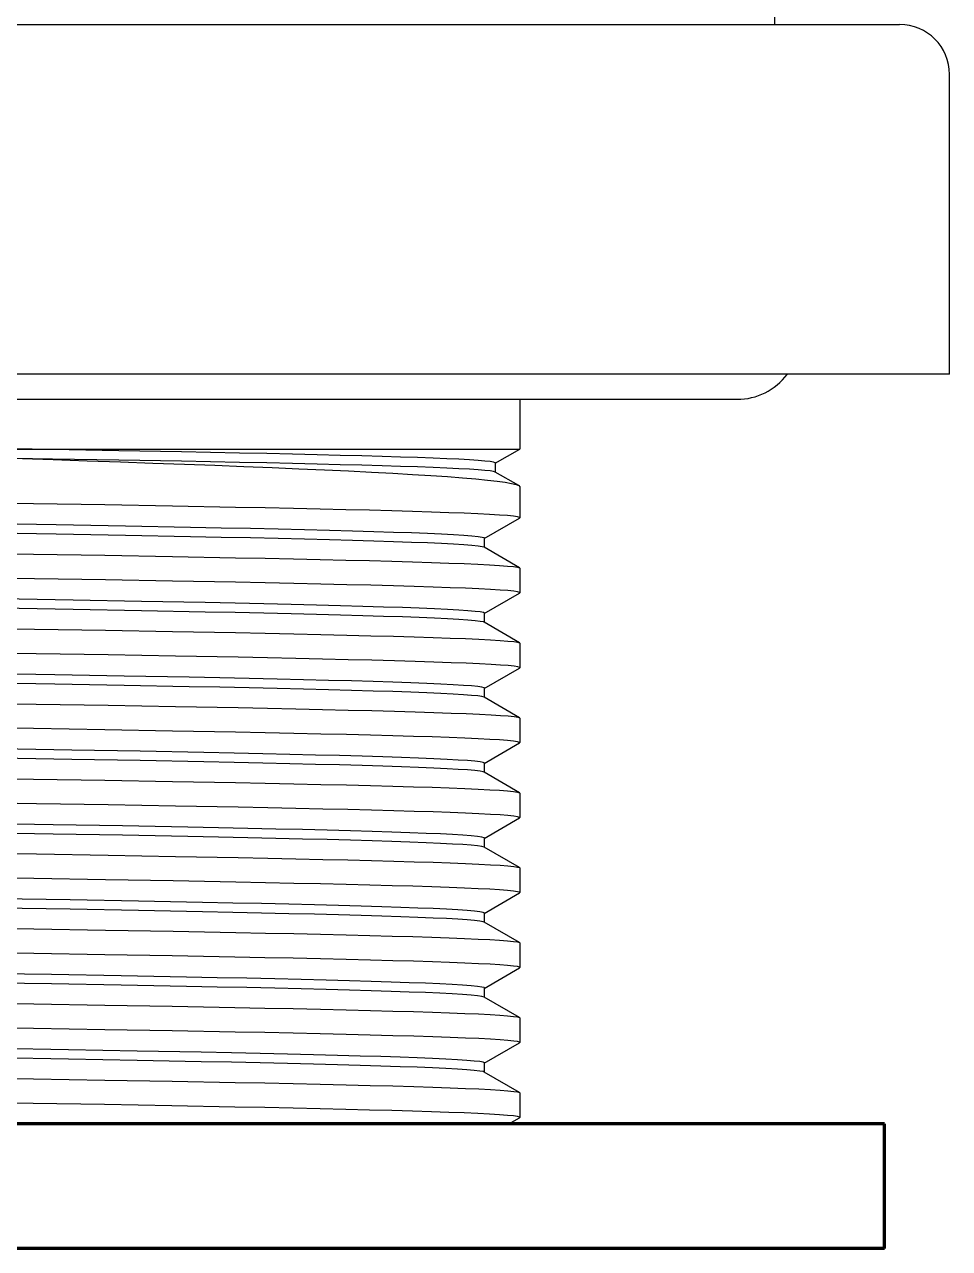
# Model space of a CAD drawing. Header units: millimetres. Extents: x 2985 to 3826, y 1462 to 2056.
# Drawn here: x 3545.68 to 3564.24, y 1671.3 to 1695.85 of the extents above; entities that cross this region are included whole.
import ezdxf

# ---------------------------------------------------------------- set-up
doc = ezdxf.new("R2010")
doc.units = ezdxf.units.MM
doc.layers.add('02___PRT_ALL_AXES', color=7, linetype='Continuous')

msp = doc.modelspace()

# ---------------------------------------------------------------- linework, layer by layer
at = {"color": 7, "linetype": 'Continuous'}
for p, q in [((3560.728, 1695.853), (3560.728, 1826.155)), ((3516.124, 1695.853), (3563.234, 1695.853)), ((3523.742, 1687.337), (3555.616, 1687.337)), ((3548.827, 1687.28), (3547.574, 1687.303)), ((3549.991, 1687.257), (3548.827, 1687.28)), ((3555.121, 1687.051), (3555.616, 1687.337)), ((3548.827, 1687.092), (3547.574, 1687.115)), ((3549.991, 1687.069), (3548.827, 1687.092)), ((3555.127, 1686.87), (3555.127, 1687.058)), ((3555.594, 1686.603), (3555.121, 1686.876)), ((3555.594, 1686.603), (3555.616, 1686.578)), ((3545.856, 1686.239), (3544.357, 1686.263)), ((3547.293, 1686.215), (3545.856, 1686.239)), ((3548.649, 1686.191), (3547.293, 1686.215)), ((3549.911, 1686.168), (3548.649, 1686.191)), ((3554.899, 1685.541), (3555.61, 1685.952)), ((3555.61, 1685.952), (3555.616, 1685.959)), ((3546.316, 1685.816), (3544.854, 1685.841)), ((3547.706, 1685.791), (3546.316, 1685.816)), ((3549.009, 1685.766), (3547.706, 1685.791)), ((3546.316, 1685.628), (3544.854, 1685.653)), ((3547.706, 1685.603), (3546.316, 1685.628)), ((3549.009, 1685.578), (3547.706, 1685.603)), ((3554.904, 1685.36), (3554.904, 1685.548)), ((3543.592, 1685.265), (3545.856, 1685.23)), ((3545.856, 1685.23), (3547.293, 1685.206)), ((3547.293, 1685.206), (3548.649, 1685.182)), ((3554.899, 1685.366), (3554.859, 1685.378)), ((3555.61, 1684.955), (3554.899, 1685.366)), ((3548.649, 1685.182), (3549.911, 1685.158)), ((3555.61, 1684.955), (3555.616, 1684.949)), ((3545.878, 1684.735), (3544.384, 1684.759)), ((3547.303, 1684.712), (3545.878, 1684.735)), ((3548.647, 1684.688), (3547.303, 1684.712)), ((3549.909, 1684.664), (3548.647, 1684.688)), ((3555.61, 1684.449), (3555.616, 1684.455)), ((3546.656, 1684.306), (3545.209, 1684.331)), ((3548.026, 1684.281), (3546.656, 1684.306)), ((3549.306, 1684.256), (3548.026, 1684.281)), ((3554.899, 1684.038), (3555.61, 1684.449)), ((3546.656, 1684.118), (3545.209, 1684.143)), ((3548.026, 1684.093), (3546.656, 1684.118)), ((3549.306, 1684.068), (3548.026, 1684.093)), ((3554.904, 1683.856), (3554.904, 1684.044)), ((3543.615, 1683.762), (3545.878, 1683.726)), ((3545.878, 1683.726), (3547.303, 1683.702)), ((3554.899, 1683.863), (3554.884, 1683.869)), ((3555.61, 1683.452), (3554.899, 1683.863)), ((3547.303, 1683.702), (3548.647, 1683.678)), ((3548.647, 1683.678), (3549.909, 1683.655)), ((3545.912, 1683.231), (3544.399, 1683.256)), ((3547.355, 1683.207), (3545.912, 1683.231)), ((3555.61, 1683.452), (3555.616, 1683.445)), ((3548.711, 1683.183), (3547.355, 1683.207)), ((3549.966, 1683.16), (3548.711, 1683.183)), ((3546.285, 1682.809), (3544.821, 1682.834)), ((3547.677, 1682.784), (3546.285, 1682.809)), ((3548.982, 1682.759), (3547.677, 1682.784)), ((3554.899, 1682.534), (3555.61, 1682.945)), ((3555.61, 1682.945), (3555.616, 1682.952)), ((3546.285, 1682.621), (3544.821, 1682.646)), ((3547.677, 1682.596), (3546.285, 1682.621)), ((3548.982, 1682.571), (3547.677, 1682.596)), ((3554.904, 1682.353), (3554.904, 1682.541)), ((3543.624, 1682.258), (3545.912, 1682.222)), ((3554.899, 1682.359), (3554.856, 1682.372)), ((3555.61, 1681.948), (3554.899, 1682.359)), ((3545.912, 1682.222), (3547.355, 1682.198)), ((3547.355, 1682.198), (3548.711, 1682.174)), ((3548.711, 1682.174), (3549.966, 1682.15)), ((3555.61, 1681.948), (3555.616, 1681.942)), ((3545.862, 1681.729), (3544.373, 1681.752)), ((3547.291, 1681.705), (3545.862, 1681.729)), ((3548.646, 1681.681), (3547.291, 1681.705)), ((3549.911, 1681.657), (3548.646, 1681.681)), ((3546.625, 1681.3), (3545.177, 1681.325)), ((3547.997, 1681.275), (3546.625, 1681.3)), ((3549.279, 1681.25), (3547.997, 1681.275)), ((3554.899, 1681.031), (3555.61, 1681.442)), ((3555.61, 1681.442), (3555.616, 1681.448)), ((3546.625, 1681.112), (3545.177, 1681.137)), ((3547.997, 1681.087), (3546.625, 1681.112)), ((3549.279, 1681.062), (3547.997, 1681.087)), ((3554.904, 1680.849), (3554.904, 1681.037)), ((3555.61, 1680.445), (3554.899, 1680.856)), ((3543.609, 1680.755), (3545.862, 1680.719)), ((3545.862, 1680.719), (3547.291, 1680.695)), ((3547.291, 1680.695), (3548.646, 1680.671)), ((3548.646, 1680.671), (3549.911, 1680.648)), ((3555.61, 1680.445), (3555.616, 1680.438)), ((3545.922, 1680.224), (3544.41, 1680.248)), ((3547.36, 1680.2), (3545.922, 1680.224)), ((3548.711, 1680.176), (3547.36, 1680.2)), ((3549.967, 1680.153), (3548.711, 1680.176)), ((3546.254, 1679.803), (3544.789, 1679.828)), ((3547.647, 1679.778), (3546.254, 1679.803)), ((3554.899, 1679.527), (3555.61, 1679.938)), ((3555.61, 1679.938), (3555.616, 1679.945)), ((3546.254, 1679.615), (3544.789, 1679.64)), ((3547.647, 1679.59), (3546.254, 1679.615)), ((3548.954, 1679.753), (3547.647, 1679.778)), ((3548.954, 1679.565), (3547.647, 1679.59)), ((3554.899, 1679.352), (3554.854, 1679.365)), ((3555.61, 1678.941), (3554.899, 1679.352)), ((3554.904, 1679.346), (3554.904, 1679.534)), ((3543.635, 1679.251), (3545.922, 1679.215)), ((3545.922, 1679.215), (3547.36, 1679.191)), ((3547.36, 1679.191), (3548.711, 1679.167)), ((3548.711, 1679.167), (3549.967, 1679.143)), ((3555.61, 1678.941), (3555.616, 1678.935)), ((3545.865, 1678.722), (3544.362, 1678.746)), ((3547.303, 1678.698), (3545.865, 1678.722)), ((3548.66, 1678.674), (3547.303, 1678.698)), ((3549.921, 1678.65), (3548.66, 1678.674)), ((3546.594, 1678.293), (3545.145, 1678.318)), ((3554.899, 1678.024), (3555.61, 1678.435)), ((3555.61, 1678.435), (3555.616, 1678.441)), ((3546.594, 1678.105), (3545.145, 1678.13)), ((3547.968, 1678.268), (3546.594, 1678.293)), ((3547.968, 1678.08), (3546.594, 1678.105)), ((3549.252, 1678.243), (3547.968, 1678.268)), ((3549.252, 1678.056), (3547.968, 1678.08)), ((3554.899, 1677.849), (3554.88, 1677.856)), ((3555.61, 1677.438), (3554.899, 1677.849)), ((3554.904, 1677.842), (3554.904, 1678.03)), ((3543.596, 1677.748), (3545.865, 1677.712)), ((3545.865, 1677.712), (3547.303, 1677.688)), ((3547.303, 1677.688), (3548.66, 1677.664)), ((3548.66, 1677.664), (3549.921, 1677.64)), ((3555.61, 1677.438), (3555.616, 1677.432)), ((3545.869, 1677.218), (3544.379, 1677.242)), ((3547.293, 1677.194), (3545.869, 1677.218)), ((3548.638, 1677.171), (3547.293, 1677.194)), ((3549.9, 1677.147), (3548.638, 1677.171)), ((3554.899, 1676.52), (3555.61, 1676.931)), ((3555.61, 1676.931), (3555.616, 1676.938)), ((3546.223, 1676.796), (3544.756, 1676.821)), ((3546.223, 1676.608), (3544.756, 1676.633)), ((3547.618, 1676.771), (3546.223, 1676.796)), ((3547.618, 1676.584), (3546.223, 1676.608)), ((3548.927, 1676.746), (3547.618, 1676.771)), ((3548.927, 1676.559), (3547.618, 1676.584)), ((3554.899, 1676.345), (3554.851, 1676.359)), ((3554.904, 1676.339), (3554.904, 1676.527)), ((3543.612, 1676.244), (3545.869, 1676.208)), ((3545.869, 1676.208), (3547.293, 1676.185)), ((3547.293, 1676.185), (3548.638, 1676.161)), ((3548.638, 1676.161), (3549.9, 1676.137)), ((3555.61, 1675.934), (3554.899, 1676.345)), ((3555.61, 1675.934), (3555.616, 1675.928)), ((3545.859, 1675.715), (3544.369, 1675.739)), ((3547.289, 1675.691), (3545.859, 1675.715)), ((3548.644, 1675.667), (3547.289, 1675.691)), ((3549.904, 1675.643), (3548.644, 1675.667)), ((3554.899, 1675.017), (3555.61, 1675.428)), ((3555.61, 1675.428), (3555.616, 1675.434)), ((3546.563, 1675.287), (3545.113, 1675.312)), ((3546.563, 1675.099), (3545.113, 1675.124)), ((3547.939, 1675.262), (3546.563, 1675.287)), ((3549.226, 1675.237), (3547.939, 1675.262)), ((3547.939, 1675.074), (3546.563, 1675.099)), ((3549.226, 1675.049), (3547.939, 1675.074)), ((3554.904, 1674.835), (3554.904, 1675.023)), ((3543.605, 1674.741), (3545.859, 1674.705)), ((3545.859, 1674.705), (3547.289, 1674.681)), ((3547.289, 1674.681), (3548.644, 1674.657)), ((3548.644, 1674.657), (3549.904, 1674.634)), ((3555.61, 1674.431), (3554.899, 1674.842)), ((3555.61, 1674.431), (3555.616, 1674.425)), ((3545.851, 1674.211), (3544.36, 1674.235)), ((3547.282, 1674.188), (3545.851, 1674.211)), ((3548.637, 1674.164), (3547.282, 1674.188)), ((3549.901, 1674.14), (3548.637, 1674.164)), ((3555.398, 1673.802), (3555.61, 1673.925)), ((3555.61, 1673.925), (3555.616, 1673.931))]:
    msp.add_line(p, q, dxfattribs=at)
at = {"linetype": 'Continuous', "lineweight": 70, "extrusion": (0, 1, 0)}
for p, q in [((3562.929, 1673.802), (3516.429, 1673.802)), ((3562.929, 1671.302), (3562.929, 1673.802)), ((3562.929, 1671.302), (3516.429, 1671.302))]:
    msp.add_line(p, q, dxfattribs=at)
msp.add_line((3523.96, 1673.802), (3555.398, 1673.802))
at = {"color": 7, "linetype": 'Continuous'}
for points in [[(3547.574, 1687.303), (3546.242, 1687.325), (3523.742, 1687.697)], [(3547.574, 1687.115), (3546.242, 1687.137), (3523.742, 1687.509)], [(3533.892, 1687.529), (3546.252, 1687.126), (3546.937, 1687.103), (3547.606, 1687.08), (3548.256, 1687.057), (3548.886, 1687.035), (3549.495, 1687.012), (3550.082, 1686.989), (3550.646, 1686.966), (3551.184, 1686.943), (3551.696, 1686.921), (3552.18, 1686.898), (3552.637, 1686.875), (3553.065, 1686.852), (3553.463, 1686.829), (3553.83, 1686.806), (3554.164, 1686.784), (3554.465, 1686.761), (3554.732, 1686.738), (3554.964, 1686.715), (3555.161, 1686.692), (3555.323, 1686.67), (3555.45, 1686.647), (3555.541, 1686.624), (3555.594, 1686.603)], [(3555.127, 1687.058), (3555.123, 1687.063), (3555.089, 1687.074), (3555.02, 1687.086), (3554.916, 1687.097), (3554.777, 1687.109), (3554.603, 1687.12), (3554.394, 1687.131), (3554.152, 1687.143), (3553.875, 1687.154), (3553.566, 1687.166), (3553.224, 1687.177), (3552.851, 1687.188), (3552.446, 1687.2), (3552.012, 1687.211), (3551.548, 1687.223), (3551.056, 1687.234), (3550.537, 1687.246), (3549.991, 1687.257)], [(3555.121, 1686.876), (3555.089, 1686.886), (3555.02, 1686.898), (3554.916, 1686.909), (3554.777, 1686.921), (3554.603, 1686.932), (3554.394, 1686.943), (3554.152, 1686.955), (3553.875, 1686.966), (3553.566, 1686.978), (3553.224, 1686.989), (3552.851, 1687.001), (3552.446, 1687.012), (3552.012, 1687.023), (3551.548, 1687.035), (3551.056, 1687.046), (3550.537, 1687.058), (3549.991, 1687.069)], [(3555.616, 1685.959), (3555.61, 1685.965), (3555.568, 1685.977), (3555.486, 1685.989), (3555.365, 1686.001), (3555.206, 1686.013), (3555.008, 1686.025), (3554.773, 1686.037), (3554.5, 1686.049), (3554.19, 1686.061), (3553.844, 1686.073), (3553.463, 1686.084), (3553.048, 1686.096), (3552.601, 1686.108), (3552.122, 1686.12), (3551.612, 1686.132), (3551.072, 1686.144), (3550.504, 1686.156), (3549.911, 1686.168)], [(3554.904, 1685.548), (3554.899, 1685.554), (3554.859, 1685.566), (3554.777, 1685.579), (3554.655, 1685.591), (3554.491, 1685.604), (3554.287, 1685.616), (3554.044, 1685.629), (3553.762, 1685.641), (3553.441, 1685.654), (3553.083, 1685.666), (3552.688, 1685.678), (3552.259, 1685.691), (3551.795, 1685.703), (3551.298, 1685.716), (3550.769, 1685.728), (3550.211, 1685.741), (3549.623, 1685.753), (3549.009, 1685.766)], [(3554.859, 1685.378), (3554.777, 1685.391), (3554.655, 1685.403), (3554.491, 1685.416), (3554.287, 1685.428), (3554.044, 1685.441), (3553.762, 1685.453), (3553.441, 1685.466), (3553.083, 1685.478), (3552.688, 1685.491), (3552.259, 1685.503), (3551.795, 1685.515), (3551.298, 1685.528), (3550.769, 1685.54), (3550.211, 1685.553), (3549.623, 1685.565), (3549.009, 1685.578)], [(3549.911, 1685.158), (3550.504, 1685.146), (3551.072, 1685.134), (3551.612, 1685.122), (3552.122, 1685.11), (3552.601, 1685.099), (3553.048, 1685.087), (3553.463, 1685.075), (3553.844, 1685.063), (3554.19, 1685.051), (3554.5, 1685.039), (3554.773, 1685.027), (3555.008, 1685.015), (3555.206, 1685.003), (3555.365, 1684.991), (3555.486, 1684.979), (3555.568, 1684.968), (3555.61, 1684.955)], [(3555.616, 1684.455), (3555.611, 1684.461), (3555.572, 1684.473), (3555.493, 1684.485), (3555.376, 1684.497), (3555.219, 1684.509), (3555.025, 1684.52), (3554.794, 1684.532), (3554.526, 1684.544), (3554.219, 1684.556), (3553.876, 1684.568), (3553.496, 1684.58), (3553.079, 1684.592), (3552.627, 1684.604), (3552.142, 1684.616), (3551.625, 1684.628), (3551.079, 1684.64), (3550.506, 1684.652), (3549.909, 1684.664)], [(3554.904, 1684.044), (3554.884, 1684.057), (3554.822, 1684.069), (3554.718, 1684.082), (3554.574, 1684.094), (3554.39, 1684.107), (3554.165, 1684.119), (3553.902, 1684.132), (3553.599, 1684.144), (3553.259, 1684.157), (3552.882, 1684.169), (3552.469, 1684.181), (3552.021, 1684.194), (3551.539, 1684.206), (3551.026, 1684.219), (3550.481, 1684.231), (3549.908, 1684.244), (3549.306, 1684.256)], [(3554.884, 1683.869), (3554.822, 1683.881), (3554.718, 1683.894), (3554.574, 1683.906), (3554.39, 1683.919), (3554.165, 1683.931), (3553.902, 1683.944), (3553.599, 1683.956), (3553.259, 1683.969), (3552.882, 1683.981), (3552.469, 1683.994), (3552.021, 1684.006), (3551.539, 1684.018), (3551.026, 1684.031), (3550.481, 1684.043), (3549.908, 1684.056), (3549.306, 1684.068)], [(3549.909, 1683.655), (3550.506, 1683.643), (3551.079, 1683.631), (3551.625, 1683.619), (3552.142, 1683.606), (3552.627, 1683.594), (3553.079, 1683.582), (3553.496, 1683.57), (3553.876, 1683.558), (3554.219, 1683.546), (3554.526, 1683.534), (3554.794, 1683.523), (3555.025, 1683.511), (3555.219, 1683.499), (3555.376, 1683.487), (3555.493, 1683.475), (3555.572, 1683.463), (3555.61, 1683.452)], [(3555.616, 1682.952), (3555.612, 1682.957), (3555.575, 1682.969), (3555.499, 1682.981), (3555.384, 1682.993), (3555.23, 1683.004), (3555.038, 1683.016), (3554.809, 1683.028), (3554.541, 1683.04), (3554.235, 1683.052), (3553.892, 1683.064), (3553.513, 1683.076), (3553.098, 1683.088), (3552.649, 1683.1), (3552.169, 1683.112), (3551.659, 1683.124), (3551.121, 1683.136), (3550.556, 1683.148), (3549.966, 1683.16)], [(3554.904, 1682.541), (3554.899, 1682.547), (3554.856, 1682.56), (3554.773, 1682.572), (3554.648, 1682.585), (3554.483, 1682.597), (3554.278, 1682.61), (3554.033, 1682.622), (3553.749, 1682.635), (3553.426, 1682.647), (3553.067, 1682.66), (3552.671, 1682.672), (3552.239, 1682.685), (3551.774, 1682.697), (3551.275, 1682.709), (3550.745, 1682.722), (3550.186, 1682.734), (3549.597, 1682.747), (3548.982, 1682.759)], [(3554.856, 1682.372), (3554.773, 1682.384), (3554.648, 1682.397), (3554.483, 1682.409), (3554.278, 1682.422), (3554.033, 1682.434), (3553.749, 1682.447), (3553.426, 1682.459), (3553.067, 1682.472), (3552.671, 1682.484), (3552.239, 1682.497), (3551.774, 1682.509), (3551.275, 1682.522), (3550.745, 1682.534), (3550.186, 1682.546), (3549.597, 1682.559), (3548.982, 1682.571)], [(3549.966, 1682.15), (3550.556, 1682.138), (3551.121, 1682.126), (3551.659, 1682.114), (3552.169, 1682.102), (3552.649, 1682.09), (3553.098, 1682.078), (3553.513, 1682.066), (3553.892, 1682.054), (3554.235, 1682.042), (3554.541, 1682.03), (3554.809, 1682.018), (3555.038, 1682.007), (3555.23, 1681.995), (3555.384, 1681.983), (3555.499, 1681.971), (3555.575, 1681.959), (3555.61, 1681.948)], [(3553.481, 1681.573), (3553.067, 1681.585), (3552.619, 1681.597), (3552.138, 1681.609), (3551.624, 1681.621), (3551.08, 1681.633), (3550.508, 1681.645), (3549.911, 1681.657)], [(3555.616, 1681.448), (3555.611, 1681.454), (3555.57, 1681.466), (3555.49, 1681.478), (3555.369, 1681.49), (3555.21, 1681.502), (3555.013, 1681.514), (3554.779, 1681.526), (3554.509, 1681.538), (3554.201, 1681.55), (3553.858, 1681.562), (3553.481, 1681.573)], [(3552.864, 1681.163), (3552.45, 1681.175), (3552, 1681.188), (3551.518, 1681.2), (3551.003, 1681.212), (3550.457, 1681.225), (3549.882, 1681.237), (3549.279, 1681.25)], [(3552.864, 1680.975), (3552.45, 1680.987), (3552, 1681), (3551.518, 1681.012), (3551.003, 1681.025), (3550.457, 1681.037), (3549.882, 1681.049), (3549.279, 1681.062)], [(3554.904, 1681.037), (3554.882, 1681.05), (3554.818, 1681.063), (3554.713, 1681.075), (3554.567, 1681.088), (3554.381, 1681.1), (3554.155, 1681.113), (3553.889, 1681.125), (3553.585, 1681.138), (3553.243, 1681.15), (3552.864, 1681.163)], [(3554.899, 1680.856), (3554.882, 1680.862), (3554.818, 1680.875), (3554.713, 1680.887), (3554.567, 1680.9), (3554.381, 1680.912), (3554.155, 1680.925), (3553.889, 1680.937), (3553.585, 1680.95), (3553.243, 1680.962), (3552.864, 1680.975)], [(3549.911, 1680.648), (3550.508, 1680.636), (3551.08, 1680.624), (3551.624, 1680.612), (3552.138, 1680.6), (3552.619, 1680.588), (3553.067, 1680.576), (3553.481, 1680.564)], [(3553.481, 1680.564), (3553.858, 1680.552), (3554.201, 1680.54), (3554.509, 1680.528), (3554.779, 1680.516), (3555.013, 1680.504), (3555.21, 1680.493), (3555.369, 1680.481), (3555.49, 1680.469), (3555.57, 1680.457), (3555.61, 1680.445)], [(3555.616, 1679.945), (3555.611, 1679.95), (3555.572, 1679.962), (3555.494, 1679.974), (3555.375, 1679.986), (3555.218, 1679.998), (3555.024, 1680.01), (3554.793, 1680.022), (3554.524, 1680.034), (3554.218, 1680.046), (3553.875, 1680.058), (3553.497, 1680.069), (3553.087, 1680.081), (3552.643, 1680.093), (3552.168, 1680.105), (3551.661, 1680.117), (3551.123, 1680.129), (3550.558, 1680.141), (3549.967, 1680.153)], [(3554.904, 1679.534), (3554.898, 1679.541), (3554.854, 1679.553), (3554.768, 1679.566), (3554.642, 1679.578), (3554.475, 1679.591), (3554.268, 1679.603), (3554.021, 1679.616), (3553.735, 1679.628), (3553.411, 1679.641), (3553.05, 1679.653), (3552.652, 1679.666), (3552.22, 1679.678), (3551.753, 1679.691), (3551.253, 1679.703), (3550.722, 1679.716), (3550.161, 1679.728), (3549.571, 1679.74), (3548.954, 1679.753)], [(3554.854, 1679.365), (3554.768, 1679.378), (3554.642, 1679.39), (3554.475, 1679.403), (3554.268, 1679.415), (3554.021, 1679.428), (3553.735, 1679.44), (3553.411, 1679.453), (3553.05, 1679.465), (3552.652, 1679.478), (3552.22, 1679.49), (3551.753, 1679.503), (3551.253, 1679.515), (3550.722, 1679.528), (3550.161, 1679.54), (3549.571, 1679.553), (3548.954, 1679.565)], [(3549.967, 1679.143), (3550.558, 1679.131), (3551.123, 1679.119), (3551.661, 1679.107), (3552.168, 1679.095), (3552.643, 1679.084), (3553.087, 1679.072), (3553.497, 1679.06), (3553.875, 1679.048), (3554.218, 1679.036), (3554.524, 1679.024), (3554.793, 1679.012), (3555.024, 1679), (3555.218, 1678.989), (3555.375, 1678.977), (3555.494, 1678.965), (3555.572, 1678.953), (3555.61, 1678.941)], [(3555.616, 1678.441), (3555.61, 1678.448), (3555.569, 1678.459), (3555.489, 1678.471), (3555.369, 1678.483), (3555.21, 1678.495), (3555.013, 1678.507), (3554.779, 1678.519), (3554.508, 1678.531), (3554.198, 1678.543), (3553.852, 1678.555), (3553.471, 1678.567), (3553.056, 1678.579), (3552.608, 1678.591), (3552.129, 1678.603), (3551.62, 1678.614), (3551.081, 1678.626), (3550.514, 1678.638), (3549.921, 1678.65)], [(3554.904, 1678.03), (3554.88, 1678.044), (3554.814, 1678.056), (3554.707, 1678.069), (3554.56, 1678.081), (3554.372, 1678.094), (3554.144, 1678.106), (3553.877, 1678.119), (3553.571, 1678.131), (3553.227, 1678.144), (3552.847, 1678.156), (3552.431, 1678.169), (3551.98, 1678.181), (3551.496, 1678.194), (3550.98, 1678.206), (3550.433, 1678.219), (3549.856, 1678.231), (3549.252, 1678.243)], [(3554.88, 1677.856), (3554.814, 1677.868), (3554.707, 1677.881), (3554.56, 1677.893), (3554.372, 1677.906), (3554.144, 1677.918), (3553.877, 1677.931), (3553.571, 1677.943), (3553.227, 1677.956), (3552.847, 1677.968), (3552.431, 1677.981), (3551.98, 1677.993), (3551.496, 1678.006), (3550.98, 1678.018), (3550.433, 1678.031), (3549.856, 1678.043), (3549.252, 1678.056)], [(3549.921, 1677.64), (3550.514, 1677.628), (3551.081, 1677.617), (3551.62, 1677.605), (3552.129, 1677.593), (3552.608, 1677.581), (3553.056, 1677.569), (3553.471, 1677.557), (3553.852, 1677.545), (3554.198, 1677.533), (3554.508, 1677.521), (3554.779, 1677.509), (3555.013, 1677.498), (3555.21, 1677.486), (3555.369, 1677.474), (3555.489, 1677.462), (3555.569, 1677.45), (3555.61, 1677.438)], [(3555.616, 1676.938), (3555.61, 1676.944), (3555.57, 1676.956), (3555.49, 1676.968), (3555.371, 1676.98), (3555.213, 1676.992), (3555.018, 1677.003), (3554.785, 1677.015), (3554.515, 1677.027), (3554.208, 1677.039), (3553.865, 1677.051), (3553.485, 1677.063), (3553.068, 1677.075), (3552.617, 1677.087), (3552.132, 1677.099), (3551.616, 1677.111), (3551.07, 1677.123), (3550.497, 1677.135), (3549.9, 1677.147)], [(3554.904, 1676.527), (3554.897, 1676.534), (3554.851, 1676.547), (3554.764, 1676.559), (3554.636, 1676.572), (3554.467, 1676.584), (3554.258, 1676.597), (3554.009, 1676.609), (3553.722, 1676.622), (3553.396, 1676.634), (3553.034, 1676.647), (3552.634, 1676.659), (3552.2, 1676.672), (3551.732, 1676.684), (3551.231, 1676.697), (3550.698, 1676.709), (3550.136, 1676.722), (3549.545, 1676.734), (3548.927, 1676.746)], [(3554.851, 1676.359), (3554.764, 1676.371), (3554.636, 1676.384), (3554.467, 1676.396), (3554.258, 1676.409), (3554.009, 1676.421), (3553.722, 1676.434), (3553.396, 1676.446), (3553.034, 1676.459), (3552.634, 1676.471), (3552.2, 1676.484), (3551.732, 1676.496), (3551.231, 1676.509), (3550.698, 1676.521), (3550.136, 1676.534), (3549.545, 1676.546), (3548.927, 1676.559)], [(3549.9, 1676.137), (3550.497, 1676.125), (3551.07, 1676.113), (3551.616, 1676.101), (3552.132, 1676.089), (3552.617, 1676.077), (3553.068, 1676.065), (3553.485, 1676.053), (3553.865, 1676.041), (3554.208, 1676.029), (3554.515, 1676.017), (3554.785, 1676.006), (3555.018, 1675.994), (3555.213, 1675.982), (3555.371, 1675.97), (3555.49, 1675.958), (3555.57, 1675.946), (3555.61, 1675.934)], [(3555.616, 1675.434), (3555.611, 1675.44), (3555.572, 1675.452), (3555.494, 1675.464), (3555.376, 1675.476), (3555.221, 1675.488), (3555.026, 1675.499), (3554.795, 1675.511), (3554.524, 1675.523), (3554.216, 1675.535), (3553.869, 1675.547), (3553.486, 1675.559), (3553.068, 1675.571), (3552.614, 1675.583), (3552.129, 1675.596), (3551.613, 1675.608), (3551.069, 1675.62), (3550.499, 1675.632), (3549.904, 1675.643)], [(3554.904, 1675.023), (3554.904, 1675.025), (3554.878, 1675.037), (3554.81, 1675.05), (3554.702, 1675.062), (3554.553, 1675.075), (3554.363, 1675.087), (3554.133, 1675.1), (3553.864, 1675.112), (3553.557, 1675.125), (3553.212, 1675.137), (3552.83, 1675.15), (3552.412, 1675.162), (3551.96, 1675.175), (3551.474, 1675.187), (3550.956, 1675.2), (3550.408, 1675.212), (3549.831, 1675.225), (3549.226, 1675.237)], [(3554.899, 1674.842), (3554.878, 1674.85), (3554.81, 1674.862), (3554.702, 1674.874), (3554.553, 1674.887), (3554.363, 1674.899), (3554.133, 1674.912), (3553.864, 1674.924), (3553.557, 1674.937), (3553.212, 1674.949), (3552.83, 1674.962), (3552.412, 1674.974), (3551.96, 1674.987), (3551.474, 1674.999), (3550.956, 1675.012), (3550.408, 1675.024), (3549.831, 1675.037), (3549.226, 1675.049)], [(3549.904, 1674.634), (3550.499, 1674.622), (3551.069, 1674.61), (3551.613, 1674.598), (3552.129, 1674.586), (3552.614, 1674.574), (3553.068, 1674.562), (3553.486, 1674.55), (3553.869, 1674.538), (3554.216, 1674.526), (3554.524, 1674.514), (3554.795, 1674.502), (3555.026, 1674.49), (3555.221, 1674.478), (3555.376, 1674.466), (3555.494, 1674.454), (3555.572, 1674.442), (3555.61, 1674.431)], [(3555.616, 1673.931), (3555.61, 1673.937), (3555.569, 1673.949), (3555.487, 1673.961), (3555.366, 1673.973), (3555.205, 1673.985), (3555.007, 1673.997), (3554.772, 1674.009), (3554.499, 1674.021), (3554.19, 1674.033), (3553.844, 1674.045), (3553.464, 1674.057), (3553.05, 1674.068), (3552.603, 1674.08), (3552.123, 1674.092), (3551.611, 1674.104), (3551.067, 1674.116), (3550.497, 1674.128), (3549.901, 1674.14)]]:
    msp.add_lwpolyline(points, dxfattribs=at)
msp.add_arc((3563.234, 1694.851), 1.002, 0, 90, dxfattribs=at)
at = {"layer": '02___PRT_ALL_AXES', "color": 7, "linetype": 'Continuous'}
for p, q in [((3564.236, 1688.837), (3564.236, 1694.851)), ((3564.236, 1688.837), (3515.122, 1688.837)), ((3519.382, 1688.335), (3559.976, 1688.335)), ((3555.616, 1688.335), (3555.616, 1687.337)), ((3555.616, 1686.578), (3555.616, 1685.959)), ((3555.616, 1684.949), (3555.616, 1684.455)), ((3555.616, 1683.445), (3555.616, 1682.952)), ((3555.616, 1681.942), (3555.616, 1681.448)), ((3555.616, 1680.438), (3555.616, 1679.945)), ((3555.616, 1678.935), (3555.616, 1678.441)), ((3555.616, 1677.432), (3555.616, 1676.938)), ((3555.616, 1675.928), (3555.616, 1675.434)), ((3555.616, 1674.425), (3555.616, 1673.931))]:
    msp.add_line(p, q, dxfattribs=at)
msp.add_arc((3559.976, 1689.588), 1.253, 270, 323.0581, dxfattribs=at)

doc.saveas('drawing.dxf')
